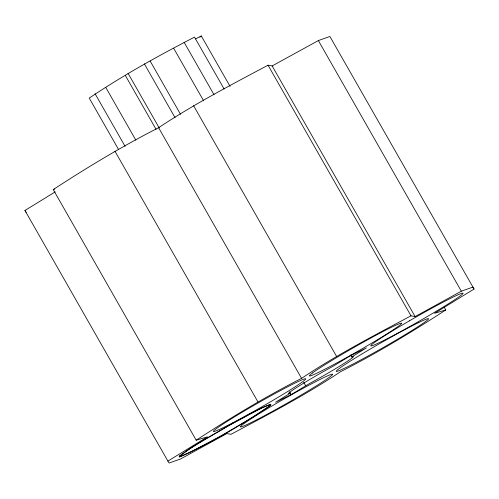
<?xml version="1.0" encoding="UTF-8"?>
<svg xmlns="http://www.w3.org/2000/svg" width="499" height="499" viewBox="0 0 499 499"><rect width="100%" height="100%" fill="white"/><g stroke="black" fill="none" stroke-linecap="round" stroke-linejoin="round"><path stroke-width="0.75" d="M199.881 37.188L201.315 35.978L230.07 86.383M118.444 149.301L89.234 98.091C122.904 75.461 158.445 55.726 194.523 37.126L224.113 89.003M445.763 309.948C411.613 332.191 376.72 353.28 340.393 371.792C305.394 395.139 268.05 414.557 230.968 434.323L226.845 433.562L180.638 458.949L169.099 463.022L167.907 461.101L207.434 436.843L196.194 440.199L53.237 189.564C87.387 167.321 122.28 146.232 158.607 127.719C193.606 104.372 230.95 84.955 268.032 65.188L272.155 65.949L318.362 40.562L329.901 36.489L474.05 289.046L434.529 313.303L445.763 309.948L444.222 307.247M196.194 440.199C230.345 417.956 265.237 396.867 301.571 378.354C336.569 355.007 373.913 335.59 410.989 315.823L415.118 316.584L461.319 291.198L472.859 287.125L474.05 289.046M289.495 391.796L290.262 393.143L275.648 402.225L291.004 394.715L309.474 383.575A37.275 1.821 -29.7 0 0 352.955 356.56L351.695 357.003L350.541 354.982M351.695 357.003L366.31 347.922L350.959 355.431L332.484 366.572A37.275 1.821 -29.7 0 0 289.002 393.592L290.262 393.143M167.907 461.101L24.95 210.466L55.252 191.872M195.539 38.897L201.315 35.978M53.237 189.564L54.64 189.146M24.95 210.466L26.141 212.387M318.362 40.562L461.319 291.198M272.155 65.949L415.118 316.584M268.032 65.188L410.989 315.823M184.087 42.228L214.065 94.785M173.702 48.322L203.679 100.879M193.581 105.688L336.538 356.323M150.193 61.115L180.551 114.34M144.348 63.847L175.093 117.752M128.05 73.291L159.175 127.863M158.607 127.719L301.571 378.354M303.698 382.265L305.619 385.633M125.361 75.492L156.106 129.391M289.85 392.694L291.004 394.715M105.875 87.599L135.847 140.157M95.103 93.762L125.074 146.313M114.957 151.216L257.921 401.851M179.74 455.955L179.49 457.003L189.283 452.849L220.39 436.245L254.228 416.347L268.206 407.147L270.976 404.814L270.539 404.433C255.968 409.542 242.832 418.206 229.166 425.316C212.281 435.296 194.654 444.372 179.135 456.429L179.565 456.828C211.358 442.819 241.772 425.017 270.371 405.288L270.62 404.234L261.794 407.964L231.698 423.913L197.71 443.792L189.133 449.206L179.74 455.955M312.343 373.046L309.573 375.379A53.119 2.595 -29.7 0 0 339.102 361.688A53.119 2.595 -29.7 0 0 392.931 330.039L398.639 326.103A53.119 2.595 -29.7 0 0 371.886 337.461A53.119 2.595 -29.7 0 0 312.343 373.046M332.39 374.768L329.614 377.101A53.119 2.595 -29.7 0 1 270.071 412.685A53.119 2.595 -29.7 0 1 243.319 424.05L249.032 420.114A53.119 2.595 -29.7 0 1 302.862 388.459A53.119 2.595 -29.7 0 1 332.39 374.768M409.529 320.776L397.99 327.562A53.119 2.595 -29.7 0 0 371.343 345.913A53.119 2.595 -29.7 0 0 412.236 325.155L424.281 318.281A53.119 2.595 -29.7 0 0 462.467 293.144A53.119 2.595 -29.7 0 0 409.529 320.776M418.162 322.803L409.392 327.25A53.119 2.595 -29.7 0 0 353.223 359.299A53.119 2.595 -29.7 0 0 340.287 370.189L346.618 367.258A53.119 2.595 -29.7 0 0 411.563 330.756A53.119 2.595 -29.7 0 0 418.162 322.803M232.565 422.896L223.795 427.35A53.119 2.595 -29.7 0 1 230.401 419.391A53.119 2.595 -29.7 0 1 295.339 382.895L301.67 379.957A53.119 2.595 -29.7 0 1 288.74 390.848A53.119 2.595 -29.7 0 1 232.565 422.896"/></g></svg>
